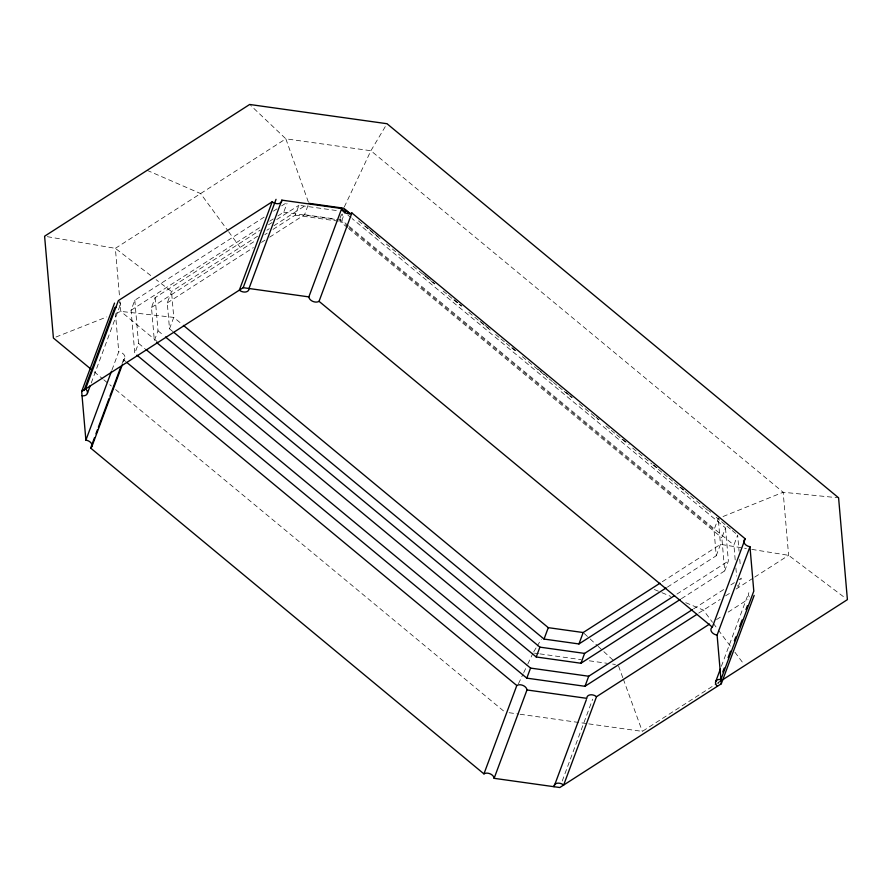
<?xml version="1.0" encoding="UTF-8"?>
<svg xmlns="http://www.w3.org/2000/svg" width="892" height="892" viewBox="0 0 892 892"><rect width="100%" height="100%" fill="white"/><g stroke="black" fill="none" stroke-linecap="round" stroke-linejoin="round"><path stroke-width="0.67" stroke-dasharray="4.46 3.34" d="M91.252 382.947L120.253 304.975M134.804 300.214L138.528 343.331L134.792 353.388L131.057 310.271L134.804 300.214L264.166 217.102M111.979 369.968L118.748 351.771L115.514 314.318M122.048 363.602L123.497 359.699A6.021 4.103 20.4 0 0 124.345 355.183A6.021 4.103 20.4 0 0 118.748 351.771M123.386 361.884L124.835 357.982M155.141 297.638L158.007 330.776L154.349 340.621L151.484 307.484L155.141 297.638L260.341 230.058M172.736 331.467L169.513 328.802L167.272 302.923L171.52 291.517L257.621 236.202M169.513 328.802L173.762 317.396L171.52 291.517L156.1 279.664M277.914 215.931L283.734 212.185L287.012 203.387M273.041 229.389L295.252 215.128L298.909 205.283L339.551 210.969M269.663 237.149L304.562 214.727L308.81 203.309M339.941 218.35L341.826 213.277M347.456 227.605L339.952 221.383L342.695 214.002M348.326 225.665L341.892 220.335L344.234 214.058M562.228 781.035L592.667 699.161M667.372 587.148L716.231 555.761L714.001 529.881L718.238 518.464L783.165 492.261L838.591 497.825M681.455 598.666L724.705 570.891L721.84 537.753L725.497 527.908L352.195 218.651M716.231 555.761L720.48 544.343L718.361 519.824M735.198 559.92L733.915 545.09L737.662 535.033L739.055 551.211M724.705 570.891L728.363 561.046L725.497 527.908M721.394 666.279L748.455 593.514M718.428 683.64L719.398 681.042M344.312 206.955L370.894 150.737L387.005 123.72M518.453 683.763L523.125 673.895M523.716 672.657L527.228 665.265M527.808 664.027L533.07 652.922M533.762 651.773L536.527 647.179M537.218 646.031L541.366 639.14M273.498 211.114L276.988 208.873M281.649 205.874L286.31 202.874M131.057 310.271L260.431 227.17M269.752 221.171L273.253 218.93M268.525 224.806L272.027 222.554M276.71 219.543L298.909 205.283M266.92 230.225L269.25 228.72M273.911 225.732L306.48 204.803M151.484 307.484L255.513 240.65M264.857 234.641L267.199 233.147M167.272 302.923L253.373 247.619M261.512 242.379L265.002 240.138M662.31 581.718L720.48 544.343L746.37 548.513M676.939 594.083L728.363 561.046M693.608 608.857L725.073 588.642M730.894 584.896L734.395 582.643M739.055 579.655L741.386 578.15L737.651 588.218L737.416 585.52M698.704 613.083L720.167 599.446M725.553 595.834L730.659 592.712M736.067 589.077L753.584 577.826M754.755 577.079L788.617 555.326L783.165 492.261L370.894 150.737L285.841 138.817L250.674 105.423M716.532 619.594L721.193 616.595M728.184 612.102L747.998 599.379M588.765 723.88L642.329 731.384L715.73 684.22M716.9 683.473L719.231 681.979M55.951 337.031L106.817 316.928M115.726 313.415L120.81 311.397L173.762 317.396L182.347 324.498M304.562 214.727L335.448 219.053M283.734 212.185L335.136 219.387M336.485 219.577L341.892 220.335M295.252 215.128L339.952 221.383M534.442 653.122L538.556 653.691M539.939 653.881L581.093 659.656M589.322 660.805L607.162 663.302M612.648 664.072L615.391 664.462M509.12 712.719L518.731 714.057M520.103 714.258L587.393 723.68M751.822 549.394L788.617 555.326L845.181 597.963M47.321 236.681L115.358 248.344L151.696 276.275M654.349 589.501L660.638 592.143M661.886 592.667L670.695 596.358M685.77 602.691L703.375 610.083L712.496 622.282M147.135 170.35L200.6 193.575L227.806 230.593M365.185 225.988L368.396 228.653M369.478 229.545L373.77 233.091M374.841 233.983L379.133 237.54M423.131 273.989L426.354 276.654M427.424 277.546L431.717 281.103M432.787 281.995L434.939 283.767M454.251 299.768L458.544 303.325M459.614 304.217L461.766 305.989M480.007 321.109L484.3 324.666M485.371 325.547L489.663 329.103M512.198 347.78L516.49 351.337M537.954 369.11L546.54 376.223M565.851 392.224L569.074 394.9M570.144 395.78L572.296 397.564M595.901 417.122L599.123 419.786M622.739 439.343L629.172 444.673M653.858 465.122L657.069 467.787M680.685 487.355L683.896 490.02M708.582 510.469L710.734 512.242M358.495 220.926L380.984 239.558M386.336 243.995L400.263 255.536M401.333 256.417L405.615 259.973M413.119 266.184L435.608 284.816M443.112 291.026L447.394 294.572M448.464 295.464L452.746 299.01M453.816 299.902L458.109 303.447M459.179 304.339L461.32 306.112M468.813 312.323L491.302 330.954M495.595 334.5L499.877 338.057M500.947 338.938L505.229 342.495M506.299 343.375L510.592 346.932M511.662 347.813L515.944 351.359M522.366 356.688L548.078 377.985M549.149 378.866L552.36 381.531M553.43 382.423L557.712 385.968M558.782 386.86L563.075 390.406M564.145 391.287L568.427 394.844M569.497 395.725L571.638 397.509M579.142 403.719L598.421 419.686M605.913 425.897L610.195 429.442M611.265 430.334L615.558 433.88M616.628 434.772L620.91 438.318M621.98 439.21L626.262 442.755M632.696 448.085L651.974 464.052M653.044 464.944L657.326 468.49M658.396 469.37L662.678 472.927M663.759 473.808L668.041 477.365M669.111 478.246L673.393 481.803M674.463 482.683L678.745 486.229M679.816 487.121L684.108 490.667M685.179 491.559L689.46 495.105M690.531 495.997L704.457 507.526M705.527 508.418L707.668 510.191M716.243 517.293L720.524 520.839M721.595 521.731L725.876 525.277M726.947 526.168L731.228 529.714M732.299 530.595L736.591 534.152M347.902 215.095L351.113 217.76M349.396 226.557L733.915 545.09M339.473 219.622L348.058 226.735M349.129 227.616L714.001 529.881M348.527 228.497L721.84 537.753M158.007 330.776L163.37 335.225M157.215 341.558L120.81 311.397L119.985 301.808M138.528 343.331L144.961 348.66M123.497 359.699L125.638 361.483M94.162 371.797L102.747 378.91M103.818 379.802L111.333 386.013M115.614 389.57L504.995 712.139M584.193 633.465L589.177 638.081M590.181 639.007L597.172 645.462M598.164 646.388L614.142 661.15M713.332 623.385L717.48 628.927M718.305 630.042L730.76 646.667M734.908 652.208L744.039 664.406M228.62 231.708L240.16 247.407M618.602 666.146L622.872 677.887M623.352 679.191L642.329 731.384M308.353 202.027L285.841 138.817L115.358 248.344L119.506 296.322M739.758 559.295L740.338 566.03M735.9 568.003L736.602 576.087M119.383 301.63A6.021 4.103 20.4 0 1 117.766 307.216M749.325 596.859A6.021 4.103 20.4 0 1 750.941 591.273"/><path stroke-width="1.34" d="M754.164 595.41L721.305 683.774L559.808 787.524L494.123 778.326A6.021 4.103 20.4 0 0 490.187 773.843A6.021 4.103 20.4 0 0 483.943 773.888L90.638 448.063A6.021 4.103 20.4 0 0 91.486 443.547A6.021 4.103 20.4 0 0 85.888 440.135L81.674 391.443L114.544 303.079M83.982 390.551L114.912 307.383A6.021 4.103 20.4 0 0 116.406 307.45M87.383 393.339L90.282 385.545M85.888 440.135L111.5 371.262M90.638 448.063L94.496 437.671M95.946 433.768L97.395 429.877M98.365 427.268L108.991 398.691M109.961 396.081L120.598 367.504M91.965 446.346L122.416 364.482M281.85 200.143A6.021 4.103 20.4 0 1 278.605 203.61A6.021 4.103 20.4 0 1 272.194 201.793L239.335 290.156A6.021 4.103 20.4 0 0 245.746 291.974A6.021 4.103 20.4 0 0 248.991 288.495L281.85 200.143L341.725 208.527A6.021 4.103 20.4 0 0 345.65 213.01A6.021 4.103 20.4 0 0 351.905 212.965L745.21 538.79L712.351 627.143A6.021 4.103 20.4 0 0 711.493 631.67A6.021 4.103 20.4 0 0 717.101 635.082L721.305 683.774M81.674 391.443L243.181 287.681L276.041 199.329M712.351 627.143L319.046 301.329A6.021 4.103 20.4 0 1 312.791 301.373A6.021 4.103 20.4 0 1 308.855 296.891L341.725 208.527M344.702 212.798L345.639 210.278L341.58 209.709M319.046 301.329L351.905 212.965M483.943 773.888L516.803 685.524A6.021 4.103 20.4 0 1 523.058 685.48A6.021 4.103 20.4 0 1 526.982 689.962L586.858 698.347A6.021 4.103 20.4 0 1 590.103 694.868A6.021 4.103 20.4 0 1 596.514 696.697L709.541 624.088M696.853 614.421L584.974 686.294L526.804 678.143L530.55 668.086L146.032 349.541M680.284 599.424L580.937 663.247L536.237 656.98L539.905 647.146L165.522 336.998M666.201 587.895L578.941 643.957L544.042 639.062L548.279 627.656L183.417 325.39M494.123 778.326L526.982 689.962M578.941 643.957L583.19 632.539L659.98 583.212M580.937 663.247L584.594 653.401L674.597 595.588M584.974 686.294L588.709 676.236L692.437 609.604M586.367 699.651L553.999 786.711A6.021 4.103 20.4 0 1 557.232 783.232A6.021 4.103 20.4 0 1 563.655 785.06L596.514 696.697M717.101 635.082L749.96 546.718A6.021 4.103 20.4 0 1 743.872 540.507M715.596 681.867L720.435 668.877M722.776 671.955L724.226 668.052M728.095 657.66L730.515 651.16M734.372 640.768L735.822 636.866M739.691 626.474L742.111 619.973M745.968 609.582L747.418 605.679M272.194 201.793L118.38 300.604L85.52 388.968A6.021 4.103 20.4 0 1 87.193 393.84A6.021 4.103 20.4 0 1 82.053 395.747M720.39 681.232L847.4 599.636L838.591 497.825L387.005 123.72L249.671 104.475L44.6 236.213L53.408 338.035L92.021 370.024M308.81 203.309L343.721 208.204L350.155 213.534M243.181 287.681L308.855 296.891M548.279 627.656L583.19 632.539M539.905 647.146L584.594 653.401M530.55 668.086L588.709 676.236M345.639 210.278L349.92 213.835M173.806 332.359L544.042 639.062M156.49 342.394L536.237 656.98M136.933 355.172L526.804 678.143M126.709 362.364L516.803 685.524M749.96 546.718L753.796 591.106L720.937 679.47A6.021 4.103 20.4 0 0 715.797 681.376A6.021 4.103 20.4 0 0 717.458 686.249M744.363 539.548A6.021 4.103 20.4 0 1 745.21 538.79"/></g></svg>
